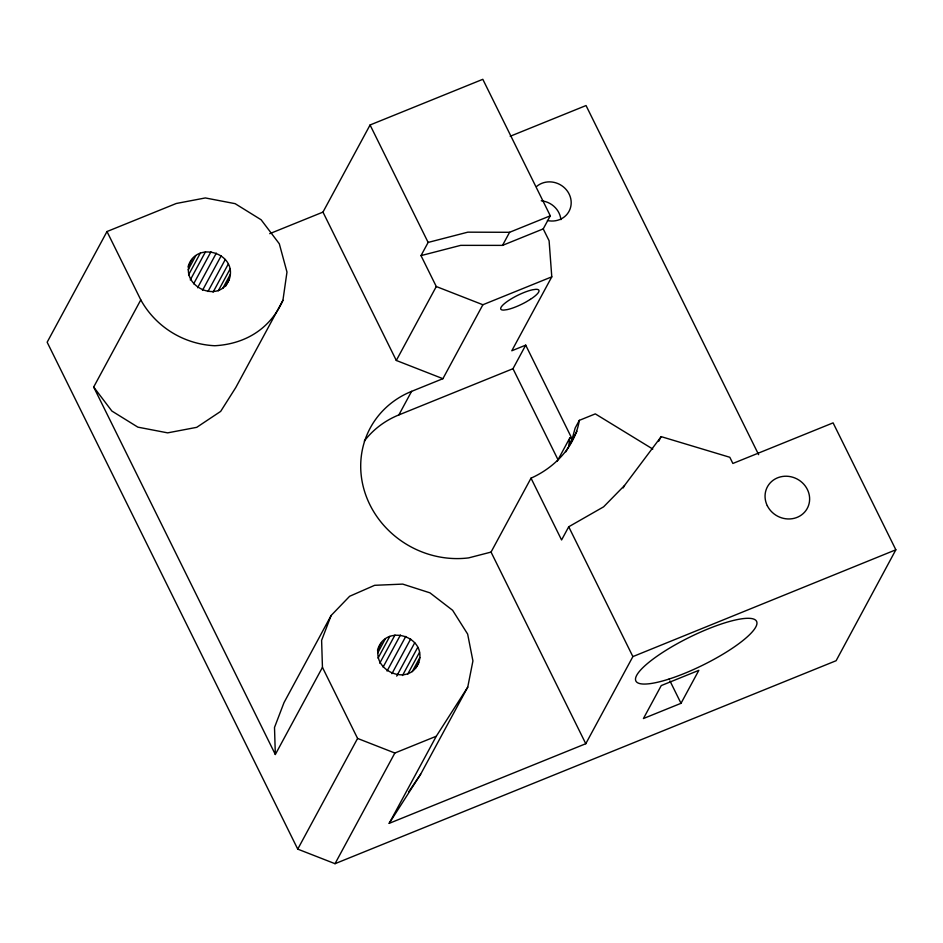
<?xml version="1.0" encoding="UTF-8"?>
<svg xmlns="http://www.w3.org/2000/svg" width="943" height="943" viewBox="0 0 943 943"><rect width="100%" height="100%" fill="white"/><g stroke="black" fill="none" stroke-linecap="round" stroke-linejoin="round"><path stroke-width="1.41" d="M572.672 437.953L569.749 438.059L568.865 445.285L572.024 439.438L575.147 428.075L579.32 420.354L595.304 413.883L652.792 449.057M106.995 231.542L140.79 299.898L93.675 387.031L111.887 411.054L137.855 427.144L167.654 432.861L196.733 427.332L220.674 411.384L235.821 387.467L282.924 300.346L286.978 272.079L279.317 243.789L261.117 219.766L235.137 203.664L205.338 197.947L176.258 203.488L106.995 231.542L47.15 342.215L297.74 849.124L335.024 863.694L836.123 660.713L895.85 549.793L833.093 422.865L732.876 463.461L729.823 457.284L661.173 436.633L624.514 485.504L603.603 506.839L568.712 526.783L561.58 539.974L531.015 478.16C554.708 467.598 575.147 446.605 579.32 420.354M895.85 549.793L632.883 656.599L585.78 743.721L389.188 823.357L420.625 774.274L467.74 687.152L472.926 660.925L467.645 634.085L452.628 610.298L429.949 592.841L402.708 584.106L374.654 585.308L349.641 596.271L331.123 615.496L284.008 702.618L274.507 727.454L275.332 754.494L322.447 667.361L321.61 640.321L331.123 615.496M192.172 259.372C175.575 283.348 218.399 306.428 229.279 279.364C238.084 253.078 195.354 239.663 188.011 267.069M381.644 642.643C365.047 666.618 407.871 689.687 418.751 662.623C427.556 636.348 384.827 622.922 377.495 650.328M188.164 269.792L195.79 255.694M188.565 274.873L200.34 253.089M190.274 279.941L205.515 251.746M193.645 283.808L210.961 251.769M197.606 287.745L216.312 253.137M202.486 290.373L221.204 255.765M207.967 291.528L225.283 259.478M213.059 292.212L228.3 264.016M218.257 290.868L230.033 269.085M222.748 288.417L230.363 274.307M225.46 286.448L229.279 279.364M269.733 233.664L322.966 212.104L370.069 124.983L482.816 79.306L550.299 215.806L543.227 228.89L502.513 245.38L460.691 245.357L421.002 255.612L436.291 286.531L482.887 304.742L551.785 276.841L549.097 240.748L543.227 228.89M421.002 255.612L428.134 242.434L467.822 232.167L509.585 232.296L550.299 215.806M482.887 304.742L442.904 378.685L396.308 360.462L436.291 286.531M364.293 441.076A92.108 85.271 28.4 0 1 398.854 414.92L411.584 391.369L442.904 378.685M502.513 245.38L509.585 232.296M551.785 276.841L511.801 350.772L525.711 345.15L571.882 438.495M398.854 414.92L512.98 368.701L525.711 345.15M377.648 653.051L385.263 638.953M378.037 658.131L389.813 636.348M379.734 663.212L394.987 635.016M383.094 667.102L400.433 635.028M387.054 671.062L405.785 636.395M391.923 673.691L410.665 639.024M297.74 849.124L357.586 738.44L322.447 667.361M396.708 676.107L414.755 642.737M402.484 675.518L417.773 647.287M407.694 674.151L419.505 652.344M411.584 391.369A92.108 85.271 28.4 0 0 365.389 493.943A92.108 85.271 28.4 0 0 468.612 557.891L491.044 552.091L531.015 478.16M335.024 863.694L394.858 753.021L436.291 736.235L467.74 687.152M557.219 461.221L569.749 438.059M565.871 451.815L576.963 431.293M389.188 823.357L436.291 736.235M623.217 487.908L624.514 485.504M658.579 441.43L661.173 436.633M681.011 703.313L698.834 670.343L661.255 685.573L643.432 718.531L681.011 703.313L669.954 680.94M412.197 671.687L419.835 657.577M415.969 667.75L418.751 662.623M282.924 300.346C270.311 328.73 245.404 344.03 214.768 345.739C183.826 344.219 155.819 327.044 140.79 299.898M408.838 791.637L420.625 774.274M510.198 136.263L586.039 105.545L758.632 454.656M357.586 738.44L394.858 753.021M512.98 368.701L557.855 459.418M370.069 124.983L428.134 242.434M568.712 526.783L632.883 656.599M322.966 212.104L396.308 360.462M491.044 552.091L585.78 743.721M93.675 387.031L275.332 754.494M541.247 200.788A20.781 19.237 28.4 0 1 560.908 219.636M536.791 186.313A20.781 19.237 28.4 0 1 570.315 196.993A20.781 19.237 28.4 0 1 547.423 220.532M530.438 299.32L525.946 302.019A21.253 4.88 -26.3 0 1 507.157 309.622L503.868 310.082A21.253 4.88 -26.3 0 1 507.275 301.442A21.253 4.88 -26.3 0 1 532.559 289.784L535.848 289.324A21.253 4.88 -26.3 0 1 530.438 299.32M669.141 679.019A67.307 15.442 -26.3 0 0 756.84 622.097A67.307 15.442 -26.3 0 0 662.705 652.403A67.307 15.442 -26.3 0 0 669.141 679.019M767.296 505.707A22.667 20.994 28.4 0 0 805.829 510.658A22.667 20.994 28.4 0 0 788.89 476.404A22.667 20.994 28.4 0 0 767.296 505.707"/></g></svg>
